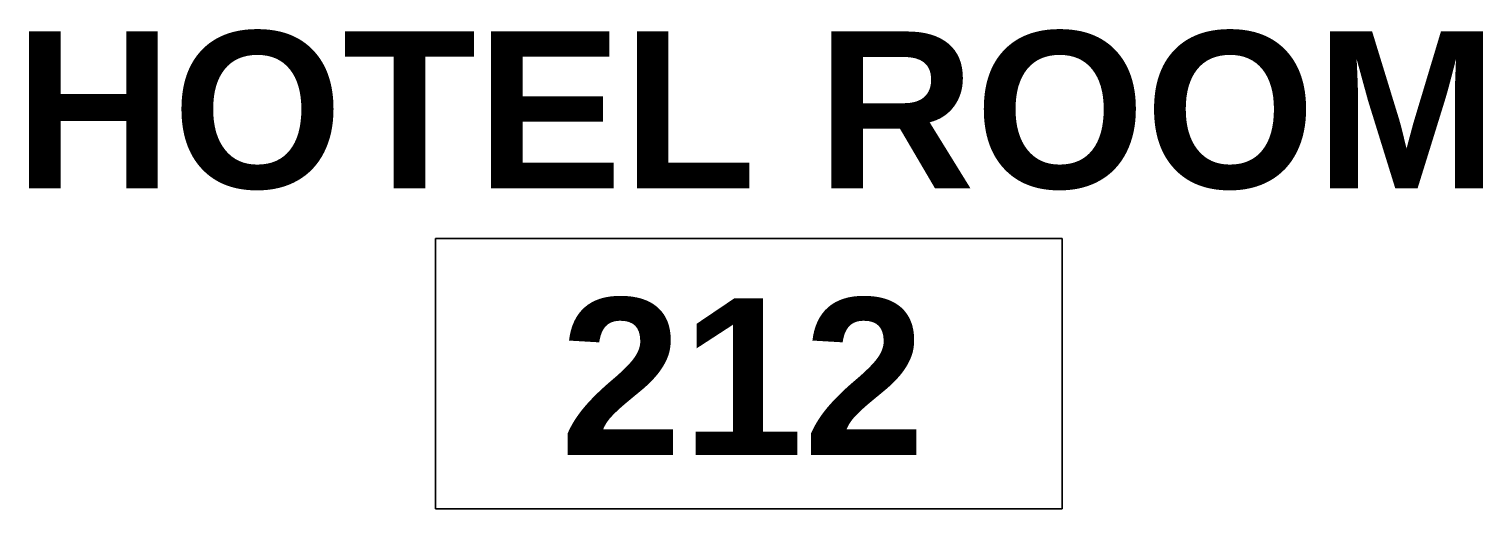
# Model space of a CAD drawing. Header units: inches. Extents: x -1176 to 1507, y -2563 to 978.
# Drawn here: x -1080.46 to -1038.7, y 369.85 to 383.62 of the extents above; entities that cross this region are included whole.
import ezdxf

# ---------------------------------------------------------------- set-up
doc = ezdxf.new("R2010")
doc.units = ezdxf.units.IN
doc.header["$MEASUREMENT"] = 0
doc.layers.add('A-AREA-IDEN', color=2, linetype='Continuous', lineweight=9)
doc.styles.add('Swis721 Lt BT_B', font='', dxfattribs={"height": 4.5})
doc.styles.get('Swis721 Lt BT_B').set_extended_font_data('Swis721 Lt BT', bold=True)

# ---------------------------------------------------------------- blocks, each defined once
blk = doc.blocks.new('Room Tag - Room Name and Number-3379422-2nd Floor Power _ Signal')
at = {"layer": 'A-AREA-IDEN'}
for p, q in [((-0.18806, -0.16357), (-0.18806, -0.00182)), ((-0.18806, -0.00182), (0.18694, -0.00182)), ((0.18694, -0.00182), (-0.18806, -0.00182)), ((-0.18806, -0.00182), (-0.18806, -0.16357)), ((0.18694, -0.00182), (0.18694, -0.16357)), ((0.18694, -0.16357), (0.18694, -0.00182)), ((0.18694, -0.16357), (-0.18806, -0.16357)), ((-0.18806, -0.16357), (0.18694, -0.16357))]:
    blk.add_line(p, q, dxfattribs=at)

msp = doc.modelspace()

# ---------------------------------------------------------------- block references
at = {"layer": 'A-AREA-IDEN', "xscale": 47.99999999999997, "yscale": 47.99999999999997, "zscale": 47.99999999999997}
msp.add_blockref('Room Tag - Room Name and Number-3379422-2nd Floor Power _ Signal', (-1059.755, 377.697), dxfattribs=at)

# ---------------------------------------------------------------- texts
at = {"layer": 'A-AREA-IDEN', "char_height": 4.5, "attachment_point": 1, "style": 'Swis721 Lt BT_B'}
for s, insert, width in [('HOTEL ROOM', (-1080.877, 383.555), 51.0555), ('212', (-1065.203, 375.896), 12.726)]:
    msp.add_mtext(s, dxfattribs=dict(at, insert=insert, width=width))

doc.saveas('drawing.dxf')
